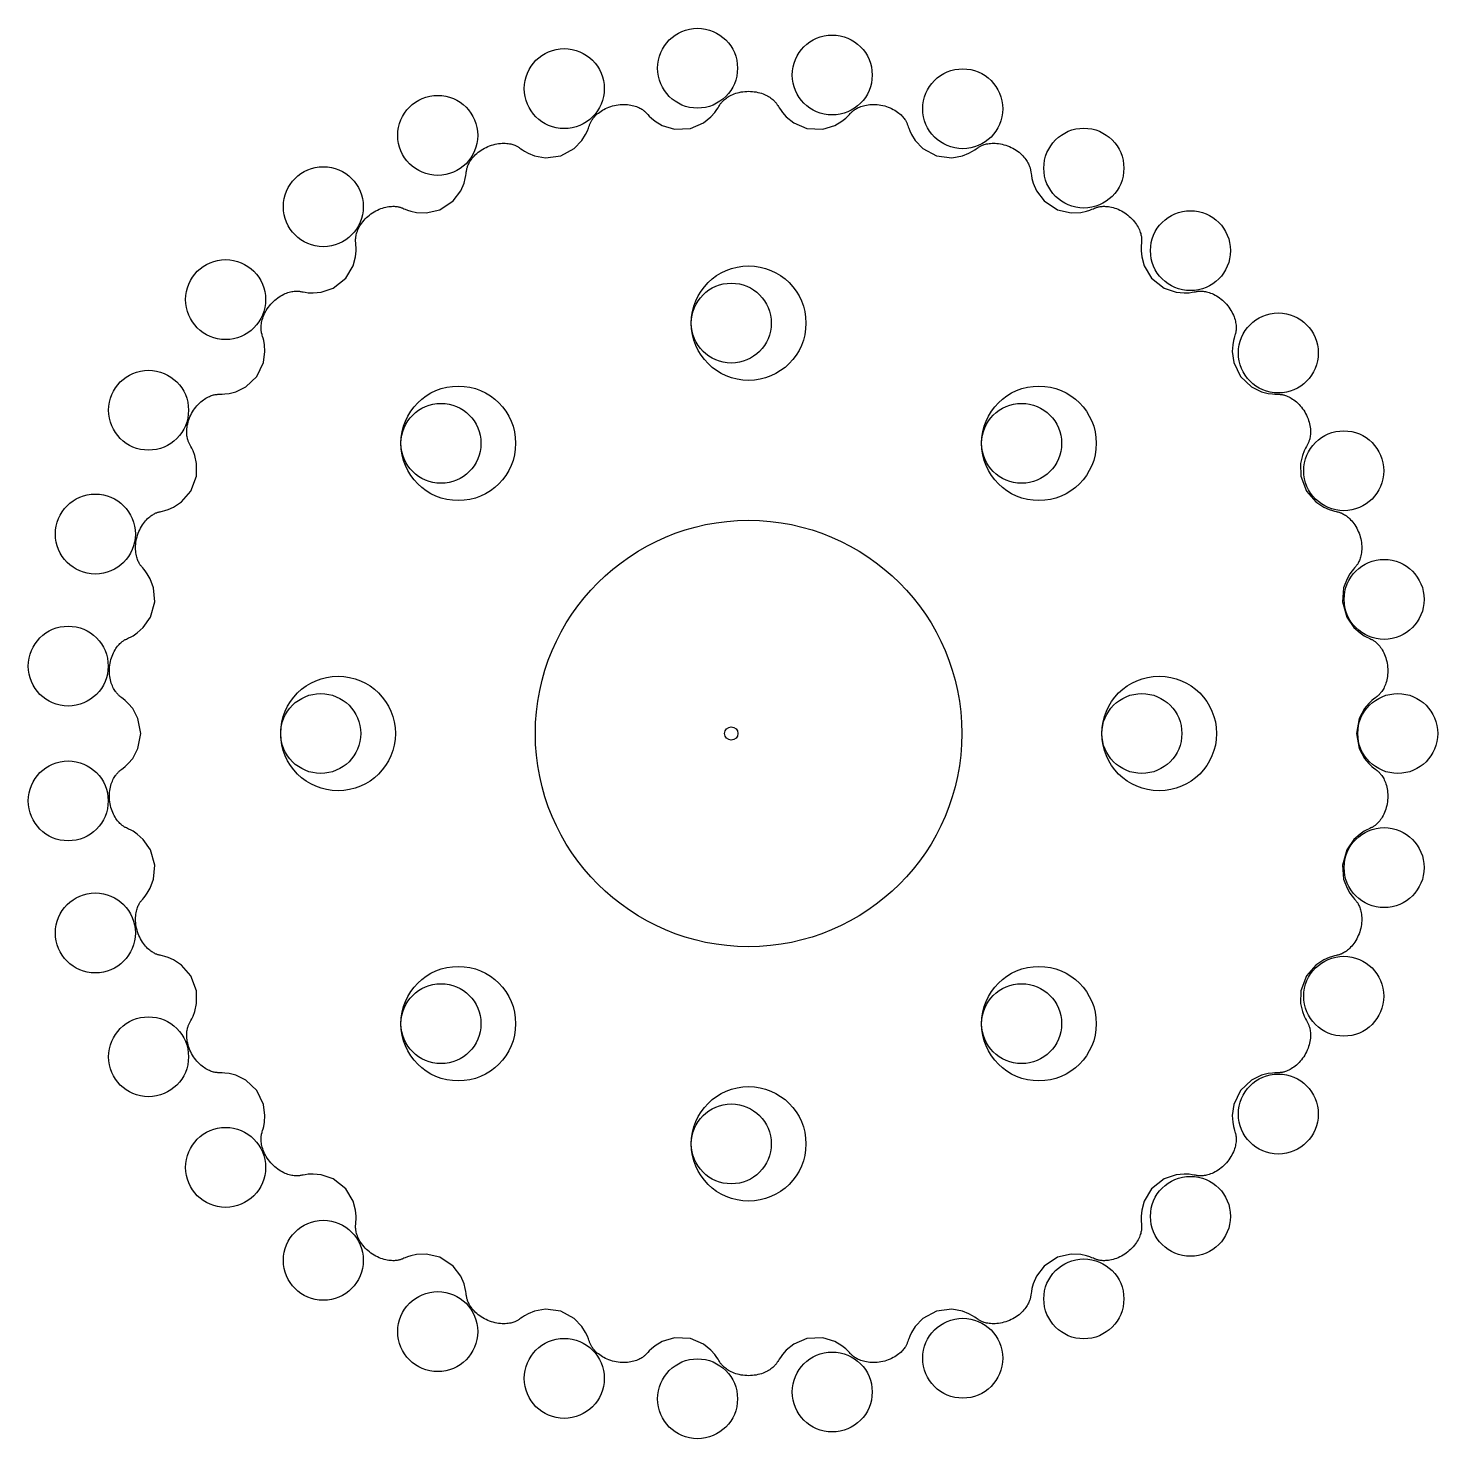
# Model space of a CAD drawing. Header units: metres. Extents: x -54 to 52, y -53 to 53.
import ezdxf

# ---------------------------------------------------------------- set-up
doc = ezdxf.new("R2010")
doc.units = ezdxf.units.M

msp = doc.modelspace()

# ---------------------------------------------------------------- linework, layer by layer
at = {"layer": 'BEARING'}
msp.add_circle((0, 0), 16, dxfattribs=at)
at = {"layer": 'DISC'}
msp.add_lwpolyline([(45.6, 0), (45.80838, -1.13263), (46.20258, -1.86657), (46.53481, -2.26248), (46.76357, -2.47758), (46.91491, -2.60296), (47.01659, -2.68232), (47.08792, -2.73708), (47.14131, -2.77856), (47.18464, -2.81329), (47.22291, -2.84538), (47.25929, -2.87757), (47.29575, -2.91187), (47.33342, -2.94974), (47.37289, -2.99232), (47.41433, -3.0405), (47.45764, -3.09494), (47.50249, -3.15615), (47.54843, -3.22447), (47.59487, -3.30012), (47.64117, -3.38319), (47.68666, -3.47362), (47.73062, -3.57129), (47.77236, -3.67593), (47.81119, -3.78719), (47.84645, -3.90463), (47.87754, -4.02772), (47.90389, -4.15588), (47.92503, -4.28844), (47.94053, -4.42467), (47.95004, -4.56382), (47.95333, -4.70509), (47.9502, -4.84764), (47.9406, -4.99065), (47.92452, -5.13326), (47.90208, -5.27463), (47.87346, -5.41395), (47.83895, -5.55041), (47.79892, -5.68325), (47.75379, -5.81177), (47.7041, -5.9353), (47.65041, -6.05326), (47.59336, -6.16512), (47.53364, -6.27043), (47.47196, -6.36886), (47.40905, -6.46012), (47.34566, -6.54405), (47.28253, -6.62059), (47.22036, -6.68977), (47.15982, -6.75173), (47.10148, -6.80672), (47.04582, -6.85512), (46.99317, -6.89738), (46.94366, -6.93412), (46.89718, -6.96605), (46.85321, -6.99406), (46.81079, -7.0192), (46.76821, -7.04277), (46.72277, -7.06645), (46.67019, -7.09253), (46.60379, -7.12443), (46.513, -7.16785), (46.38081, -7.23338), (46.17999, -7.34277), (45.86985, -7.54461), (45.41127, -7.94703), (44.86558, -8.72817), (44.54448, -9.88461), (44.63649, -10.94476), (44.89131, -11.61446), (45.11457, -11.99028), (45.27264, -12.20596), (45.37969, -12.33775), (45.4531, -12.42435), (45.50567, -12.486), (45.54589, -12.53407), (45.57922, -12.57538), (45.60914, -12.61431), (45.63778, -12.65384), (45.6664, -12.69605), (45.69561, -12.74247), (45.72564, -12.7942), (45.75637, -12.85205), (45.7875, -12.91658), (45.81857, -12.98815), (45.84902, -13.06696), (45.87823, -13.15303), (45.90555, -13.24628), (45.93031, -13.34649), (45.95187, -13.45333), (45.9696, -13.56637), (45.98291, -13.68511), (45.99129, -13.80894), (45.99425, -13.93721), (45.99141, -14.06921), (45.98246, -14.20416), (45.96715, -14.34127), (45.94536, -14.47971), (45.91701, -14.61864), (45.88216, -14.75722), (45.84092, -14.89462), (45.79352, -15.03001), (45.74027, -15.16261), (45.68153, -15.29167), (45.61779, -15.41648), (45.54958, -15.5364), (45.47751, -15.65084), (45.40222, -15.7593), (45.32442, -15.86133), (45.24486, -15.95659), (45.1643, -16.04483), (45.08351, -16.12586), (45.00327, -16.19962), (44.92434, -16.26614), (44.84743, -16.32552), (44.7732, -16.37798), (44.70224, -16.42384), (44.63504, -16.46348), (44.57192, -16.49739), (44.51306, -16.52613), (44.45836, -16.55033), (44.40744, -16.57071), (44.35948, -16.58805), (44.31307, -16.60319), (44.26599, -16.6171), (44.21474, -16.63092), (44.15395, -16.64617), (44.07518, -16.66516), (43.96489, -16.69206), (43.80082, -16.73577), (43.54616, -16.81733), (43.14464, -16.99016), (42.54485, -17.38217), (41.84727, -18.18577), (41.42731, -19.31009), (41.40963, -20.26279), (41.5441, -20.8579), (41.67636, -21.20349), (41.77454, -21.41003), (41.84296, -21.54074), (41.89089, -21.62924), (41.92586, -21.69408), (41.95307, -21.74608), (41.97592, -21.79194), (41.99651, -21.83604), (42.01605, -21.88131), (42.03516, -21.92981), (42.05399, -21.98297), (42.07245, -22.04179), (42.0902, -22.10693), (42.10679, -22.1788), (42.12166, -22.25758), (42.13423, -22.3433), (42.14386, -22.4358), (42.14994, -22.53483), (42.15189, -22.63999), (42.14914, -22.7508), (42.14119, -22.86668), (42.1276, -22.98699), (42.10801, -23.11102), (42.08211, -23.238), (42.0497, -23.36716), (42.01067, -23.49765), (41.96497, -23.62866), (41.91268, -23.75934), (41.85395, -23.88887), (41.78901, -24.01643), (41.71819, -24.14126), (41.6419, -24.2626), (41.56064, -24.37976), (41.47495, -24.49212), (41.38546, -24.5991), (41.29284, -24.70021), (41.19783, -24.79503), (41.10118, -24.88321), (41.00367, -24.96453), (40.90612, -25.03881), (40.80931, -25.106), (40.71404, -25.16612), (40.62106, -25.21929), (40.53111, -25.26572), (40.44482, -25.3057), (40.36278, -25.33961), (40.28546, -25.36789), (40.21319, -25.39104), (40.14616, -25.40963), (40.08432, -25.42425), (40.02736, -25.4355), (39.97462, -25.44399), (39.92497, -25.45031), (39.87661, -25.45497), (39.82679, -25.45843), (39.77132, -25.46107), (39.70375, -25.46324), (39.61385, -25.46561), (39.48494, -25.47005), (39.28881, -25.48254), (38.97731, -25.52209), (38.47582, -25.64711), (37.7255, -26.00918), (36.89117, -26.80301), (36.39402, -27.8418), (36.28154, -28.66728), (36.3176, -29.18287), (36.37624, -29.49134), (36.42498, -29.68173), (36.46059, -29.8057), (36.48611, -29.89193), (36.50493, -29.95687), (36.51956, -30.01044), (36.53167, -30.05889), (36.54218, -30.10632), (36.55151, -30.15549), (36.55973, -30.20828), (36.56663, -30.26593), (36.57184, -30.32926), (36.57488, -30.39876), (36.57519, -30.47464), (36.57219, -30.55691), (36.56529, -30.64542), (36.55393, -30.73983), (36.53757, -30.83974), (36.51573, -30.94459), (36.488, -31.05378), (36.45401, -31.16661), (36.41351, -31.28235), (36.36631, -31.40021), (36.3123, -31.51938), (36.25148, -31.63904), (36.18394, -31.75837), (36.10985, -31.87654), (36.02947, -31.99275), (35.94316, -32.10625), (35.85133, -32.2163), (35.7545, -32.32222), (35.65325, -32.4234), (35.54821, -32.51929), (35.44008, -32.6094), (35.32961, -32.69334), (35.21756, -32.77079), (35.10474, -32.84152), (34.99197, -32.9054), (34.88007, -32.96236), (34.76985, -33.01246), (34.6621, -33.05583), (34.55756, -33.09269), (34.45695, -33.12333), (34.36089, -33.14815), (34.26993, -33.16757), (34.18453, -33.18211), (34.105, -33.19231), (34.03153, -33.19874), (33.96409, -33.20199), (33.90245, -33.20261), (33.84607, -33.20112), (33.79404, -33.19794), (33.74494, -33.19335), (33.69664, -33.18739), (33.64596, -33.17983), (33.5881, -33.17002), (33.51563, -33.1568), (33.41665, -33.13857), (33.27119, -33.11388), (33.04442, -33.08434), (32.67488, -33.06534), (32.06734, -33.12136), (31.16673, -33.43256), (30.22721, -34.1794), (29.67851, -35.09117), (29.49103, -35.78275), (29.45074, -36.21802), (29.45186, -36.48542), (29.46099, -36.65496), (29.46949, -36.76817), (29.47577, -36.84895), (29.48005, -36.91148), (29.48274, -36.96449), (29.48406, -37.01357), (29.484, -37.06238), (29.48234, -37.11335), (29.47869, -37.16808), (29.47257, -37.22758), (29.46343, -37.29245), (29.45069, -37.36295), (29.43375, -37.43912), (29.41207, -37.52077), (29.38511, -37.60757), (29.3524, -37.69907), (29.31354, -37.7947), (29.26818, -37.8938), (29.21607, -37.99568), (29.15705, -38.09956), (29.09104, -38.20467), (29.01804, -38.31019), (28.93816, -38.4153), (28.85159, -38.51922), (28.75862, -38.62114), (28.65961, -38.72033), (28.55502, -38.81607), (28.44537, -38.9077), (28.33125, -38.99462), (28.21332, -39.07629), (28.09229, -39.15227), (27.96892, -39.22215), (27.84399, -39.28566), (27.71832, -39.34259), (27.59274, -39.39281), (27.46808, -39.43629), (27.34517, -39.47311), (27.22481, -39.50342), (27.10777, -39.52745), (26.99478, -39.54552), (26.88651, -39.55803), (26.78356, -39.56545), (26.68643, -39.56828), (26.59554, -39.56709), (26.51118, -39.56249), (26.43351, -39.55505), (26.36252, -39.54539), (26.29801, -39.53404), (26.23953, -39.52147), (26.18635, -39.50803), (26.13736, -39.49386), (26.09092, -39.47883), (26.04465, -39.46241), (25.99506, -39.44347), (25.93692, -39.42008), (25.86204, -39.38914), (25.75699, -39.34608), (25.59857, -39.28499), (25.34461, -39.2013), (24.91819, -39.10511), (24.20252, -39.06971), (23.16582, -39.3098), (22.16521, -39.97255), (21.59093, -40.73291), (21.34992, -41.29341), (21.25379, -41.65074), (21.21181, -41.87554), (21.19034, -42.0215), (21.1771, -42.12127), (21.16727, -42.19428), (21.15872, -42.25234), (21.15025, -42.30288), (21.14099, -42.35065), (21.13019, -42.39877), (21.11714, -42.44923), (21.10113, -42.50332), (21.08149, -42.56175), (21.05756, -42.62488), (21.02874, -42.69277), (20.99446, -42.76525), (20.95424, -42.84198), (20.90766, -42.92248), (20.85438, -43.00618), (20.79414, -43.0924), (20.72678, -43.18043), (20.65224, -43.26951), (20.57053, -43.35885), (20.48178, -43.44767), (20.38618, -43.53518), (20.28405, -43.62062), (20.17577, -43.70325), (20.0618, -43.78238), (19.94268, -43.85737), (19.81903, -43.92763), (19.69151, -43.99267), (19.56085, -44.05202), (19.42781, -44.10535), (19.2932, -44.15237), (19.15783, -44.1929), (19.02255, -44.22685), (18.88819, -44.25421), (18.75559, -44.27507), (18.62556, -44.28961), (18.49889, -44.29808), (18.3763, -44.30084), (18.25849, -44.29829), (18.14607, -44.29093), (18.0396, -44.2793), (17.93953, -44.26399), (17.84623, -44.24561), (17.75993, -44.22482), (17.68075, -44.20225), (17.60868, -44.17851), (17.54352, -44.15414), (17.4849, -44.12962), (17.4322, -44.10524), (17.38454, -44.08111), (17.34066, -44.05704), (17.2988, -44.03239), (17.25646, -44.00591), (17.21004, -43.97543), (17.15409, -43.93747), (17.07997, -43.88655), (16.97307, -43.81437), (16.80705, -43.70919), (16.5318, -43.55809), (16.05259, -43.36447), (15.23276, -43.21636), (14.09117, -43.36818), (13.07838, -43.91636), (12.50217, -44.51807), (12.2283, -44.95638), (12.09442, -45.24041), (12.02194, -45.42309), (11.97788, -45.54432), (11.94785, -45.62908), (11.9249, -45.69268), (11.90526, -45.74462), (11.88657, -45.79093), (11.86719, -45.83548), (11.84584, -45.88075), (11.82146, -45.92828), (11.79316, -45.97897), (11.76015, -46.03327), (11.72176, -46.09128), (11.6774, -46.15286), (11.62662, -46.21766), (11.56902, -46.2852), (11.50433, -46.35491), (11.43237, -46.42612), (11.35308, -46.49811), (11.26646, -46.57014), (11.17264, -46.64145), (11.07185, -46.71128), (10.96438, -46.77888), (10.85064, -46.84355), (10.7311, -46.90461), (10.60633, -46.96145), (10.47693, -47.0135), (10.34359, -47.06027), (10.20704, -47.10136), (10.06807, -47.13641), (9.92747, -47.16519), (9.78608, -47.18754), (9.64475, -47.20337), (9.5043, -47.21272), (9.36559, -47.21569), (9.22941, -47.21249), (9.09657, -47.2034), (8.9678, -47.18879), (8.84378, -47.1691), (8.72516, -47.14485), (8.6125, -47.1166), (8.50626, -47.08497), (8.40685, -47.05062), (8.31455, -47.01424), (8.22955, -46.97649), (8.15191, -46.93805), (8.08158, -46.89956), (8.01835, -46.86158), (7.96189, -46.82457), (7.91165, -46.78884), (7.86691, -46.75449), (7.82669, -46.72134), (7.78967, -46.68876), (7.7541, -46.65555), (7.71754, -46.61965), (7.67649, -46.5777), (7.62563, -46.52441), (7.55627, -46.45148), (7.45311, -46.34601), (7.28701, -46.18882), (6.99921, -45.95624), (6.47478, -45.64445), (5.56324, -45.36686), (4.36418, -45.41883), (3.38435, -45.83394), (2.82617, -46.28324), (2.53773, -46.61171), (2.38146, -46.82869), (2.2892, -46.97122), (2.22953, -47.0678), (2.18713, -47.13685), (2.15384, -47.18995), (2.12486, -47.23442), (2.09708, -47.2749), (2.06834, -47.31436), (2.03703, -47.35462), (2.00191, -47.39675), (1.96199, -47.44129), (1.91647, -47.48839), (1.86471, -47.53794), (1.80625, -47.58961), (1.74071, -47.64292), (1.66788, -47.6973), (1.58763, -47.7521), (1.49998, -47.80662), (1.40503, -47.86014), (1.303, -47.91193), (1.19419, -47.96128), (1.07901, -48.00751), (0.95793, -48.04997), (0.83151, -48.08806), (0.7004, -48.12124), (0.56527, -48.14906), (0.42687, -48.17111), (0.28598, -48.18708), (0.14341, -48.19676), (0, -48.2), (-0.14341, -48.19676), (-0.28598, -48.18708), (-0.42687, -48.17111), (-0.56527, -48.14906), (-0.7004, -48.12124), (-0.83151, -48.08806), (-0.95793, -48.04997), (-1.07901, -48.00751), (-1.19419, -47.96128), (-1.303, -47.91193), (-1.40503, -47.86014), (-1.49998, -47.80662), (-1.58763, -47.7521), (-1.66788, -47.6973), (-1.74071, -47.64292), (-1.80625, -47.58961), (-1.86471, -47.53794), (-1.91647, -47.48839), (-1.96199, -47.44129), (-2.00191, -47.39675), (-2.03703, -47.35462), (-2.06834, -47.31436), (-2.09708, -47.2749), (-2.12486, -47.23442), (-2.15384, -47.18995), (-2.18713, -47.13685), (-2.22953, -47.0678), (-2.2892, -46.97122), (-2.38146, -46.82869), (-2.53773, -46.61171), (-2.82617, -46.28324), (-3.38435, -45.83394), (-4.36418, -45.41883), (-5.56324, -45.36686), (-6.47478, -45.64445), (-6.99921, -45.95624), (-7.28701, -46.18882), (-7.45311, -46.34601), (-7.55627, -46.45148), (-7.62563, -46.52441), (-7.67649, -46.5777), (-7.71754, -46.61965), (-7.7541, -46.65555), (-7.78967, -46.68876), (-7.82669, -46.72134), (-7.86691, -46.75449), (-7.91165, -46.78884), (-7.96189, -46.82457), (-8.01835, -46.86158), (-8.08158, -46.89956), (-8.15191, -46.93805), (-8.22955, -46.97649), (-8.31455, -47.01424), (-8.40685, -47.05062), (-8.50626, -47.08497), (-8.6125, -47.1166), (-8.72516, -47.14485), (-8.84378, -47.1691), (-8.9678, -47.18879), (-9.09657, -47.2034), (-9.22941, -47.21249), (-9.36559, -47.21569), (-9.5043, -47.21272), (-9.64475, -47.20337), (-9.78608, -47.18754), (-9.92747, -47.16519), (-10.06807, -47.13641), (-10.20704, -47.10136), (-10.34359, -47.06027), (-10.47693, -47.0135), (-10.60633, -46.96145), (-10.7311, -46.90461), (-10.85064, -46.84355), (-10.96438, -46.77888), (-11.07185, -46.71128), (-11.17264, -46.64145), (-11.26646, -46.57014), (-11.35308, -46.49811), (-11.43237, -46.42612), (-11.50433, -46.35491), (-11.56902, -46.2852), (-11.62662, -46.21766), (-11.6774, -46.15286), (-11.72176, -46.09128), (-11.76015, -46.03327), (-11.79316, -45.97897), (-11.82146, -45.92828), (-11.84584, -45.88075), (-11.86719, -45.83548), (-11.88657, -45.79093), (-11.90526, -45.74462), (-11.9249, -45.69268), (-11.94785, -45.62908), (-11.97788, -45.54432), (-12.02194, -45.42309), (-12.09442, -45.24041), (-12.2283, -44.95638), (-12.50217, -44.51807), (-13.07838, -43.91636), (-14.09117, -43.36818), (-15.23276, -43.21636), (-16.05259, -43.36447), (-16.5318, -43.55809), (-16.80705, -43.70919), (-16.97307, -43.81437), (-17.07997, -43.88655), (-17.15409, -43.93747), (-17.21004, -43.97543), (-17.25646, -44.00591), (-17.2988, -44.03239), (-17.34066, -44.05704), (-17.38454, -44.08111), (-17.4322, -44.10524), (-17.4849, -44.12962), (-17.54352, -44.15414), (-17.60868, -44.17851), (-17.68075, -44.20225), (-17.75993, -44.22482), (-17.84623, -44.24561), (-17.93953, -44.26399), (-18.0396, -44.2793), (-18.14607, -44.29093), (-18.25849, -44.29829), (-18.3763, -44.30084), (-18.49889, -44.29808), (-18.62556, -44.28961), (-18.75559, -44.27507), (-18.88819, -44.25421), (-19.02255, -44.22685), (-19.15783, -44.1929), (-19.2932, -44.15237), (-19.42781, -44.10535), (-19.56085, -44.05202), (-19.69151, -43.99267), (-19.81903, -43.92763), (-19.94268, -43.85737), (-20.0618, -43.78238), (-20.17577, -43.70325), (-20.28405, -43.62062), (-20.38618, -43.53518), (-20.48178, -43.44767), (-20.57053, -43.35885), (-20.65224, -43.26951), (-20.72678, -43.18043), (-20.79414, -43.0924), (-20.85438, -43.00618), (-20.90766, -42.92248), (-20.95424, -42.84198), (-20.99446, -42.76525), (-21.02874, -42.69277), (-21.05756, -42.62488), (-21.08149, -42.56175), (-21.10113, -42.50332), (-21.11714, -42.44923), (-21.13019, -42.39877), (-21.14099, -42.35065), (-21.15025, -42.30288), (-21.15872, -42.25234), (-21.16727, -42.19428), (-21.1771, -42.12127), (-21.19034, -42.0215), (-21.21181, -41.87554), (-21.25379, -41.65074), (-21.34992, -41.29341), (-21.59093, -40.73291), (-22.16521, -39.97255), (-23.16582, -39.3098), (-24.20252, -39.06971), (-24.91819, -39.10511), (-25.34461, -39.2013), (-25.59857, -39.28499), (-25.75699, -39.34608), (-25.86204, -39.38914), (-25.93692, -39.42008), (-25.99506, -39.44347), (-26.04465, -39.46241), (-26.09092, -39.47883), (-26.13736, -39.49386), (-26.18635, -39.50803), (-26.23953, -39.52147), (-26.29801, -39.53404), (-26.36252, -39.54539), (-26.43351, -39.55505), (-26.51118, -39.56249), (-26.59554, -39.56709), (-26.68643, -39.56828), (-26.78356, -39.56545), (-26.88651, -39.55803), (-26.99478, -39.54552), (-27.10777, -39.52745), (-27.22481, -39.50342), (-27.34517, -39.47311), (-27.46808, -39.43629), (-27.59274, -39.39281), (-27.71832, -39.34259), (-27.84399, -39.28566), (-27.96892, -39.22215), (-28.09229, -39.15227), (-28.21332, -39.07629), (-28.33125, -38.99462), (-28.44537, -38.9077), (-28.55502, -38.81607), (-28.65961, -38.72033), (-28.75862, -38.62114), (-28.85159, -38.51922), (-28.93816, -38.4153), (-29.01804, -38.31019), (-29.09104, -38.20467), (-29.15705, -38.09956), (-29.21607, -37.99568), (-29.26818, -37.8938), (-29.31354, -37.7947), (-29.3524, -37.69907), (-29.38511, -37.60757), (-29.41207, -37.52077), (-29.43375, -37.43912), (-29.45069, -37.36295), (-29.46343, -37.29245), (-29.47257, -37.22758), (-29.47869, -37.16808), (-29.48234, -37.11335), (-29.484, -37.06238), (-29.48406, -37.01357), (-29.48274, -36.96449), (-29.48005, -36.91148), (-29.47577, -36.84895), (-29.46949, -36.76817), (-29.46099, -36.65496), (-29.45186, -36.48542), (-29.45074, -36.21802), (-29.49103, -35.78275), (-29.67851, -35.09117), (-30.22721, -34.1794), (-31.16673, -33.43256), (-32.06734, -33.12136), (-32.67488, -33.06534), (-33.04442, -33.08434), (-33.27119, -33.11388), (-33.41665, -33.13857), (-33.51563, -33.1568), (-33.5881, -33.17002), (-33.64596, -33.17983), (-33.69664, -33.18739), (-33.74494, -33.19335), (-33.79404, -33.19794), (-33.84607, -33.20112), (-33.90245, -33.20261), (-33.96409, -33.20199), (-34.03153, -33.19874), (-34.105, -33.19231), (-34.18453, -33.18211), (-34.26993, -33.16757), (-34.36089, -33.14815), (-34.45695, -33.12333), (-34.55756, -33.09269), (-34.6621, -33.05583), (-34.76985, -33.01246), (-34.88007, -32.96236), (-34.99197, -32.9054), (-35.10474, -32.84152), (-35.21756, -32.77079), (-35.32961, -32.69334), (-35.44008, -32.6094), (-35.54821, -32.51929), (-35.65325, -32.4234), (-35.7545, -32.32222), (-35.85133, -32.2163), (-35.94316, -32.10625), (-36.02947, -31.99275), (-36.10985, -31.87654), (-36.18394, -31.75837), (-36.25148, -31.63904), (-36.3123, -31.51938), (-36.36631, -31.40021), (-36.41351, -31.28235), (-36.45401, -31.16661), (-36.488, -31.05378), (-36.51573, -30.94459), (-36.53757, -30.83974), (-36.55393, -30.73983), (-36.56529, -30.64542), (-36.57219, -30.55691), (-36.57519, -30.47464), (-36.57488, -30.39876), (-36.57184, -30.32926), (-36.56663, -30.26593), (-36.55973, -30.20828), (-36.55151, -30.15549), (-36.54218, -30.10632), (-36.53167, -30.05889), (-36.51956, -30.01044), (-36.50493, -29.95687), (-36.48611, -29.89193), (-36.46059, -29.8057), (-36.42498, -29.68173), (-36.37624, -29.49134), (-36.3176, -29.18287), (-36.28154, -28.66728), (-36.39402, -27.8418), (-36.89117, -26.80301), (-37.7255, -26.00918), (-38.47582, -25.64711), (-38.97731, -25.52209), (-39.28881, -25.48254), (-39.48494, -25.47005), (-39.61385, -25.46561), (-39.70375, -25.46324), (-39.77132, -25.46107), (-39.82679, -25.45843), (-39.87661, -25.45497), (-39.92497, -25.45031), (-39.97462, -25.44399), (-40.02736, -25.4355), (-40.08432, -25.42425), (-40.14616, -25.40963), (-40.21319, -25.39104), (-40.28546, -25.36789), (-40.36278, -25.33961), (-40.44482, -25.3057), (-40.53111, -25.26572), (-40.62106, -25.21929), (-40.71404, -25.16612), (-40.80931, -25.106), (-40.90612, -25.03881), (-41.00367, -24.96453), (-41.10118, -24.88321), (-41.19783, -24.79503), (-41.29284, -24.70021), (-41.38546, -24.5991), (-41.47495, -24.49212), (-41.56064, -24.37976), (-41.6419, -24.2626), (-41.71819, -24.14126), (-41.78901, -24.01643), (-41.85395, -23.88887), (-41.91268, -23.75934), (-41.96497, -23.62866), (-42.01067, -23.49765), (-42.0497, -23.36716), (-42.08211, -23.238), (-42.10801, -23.11102), (-42.1276, -22.98699), (-42.14119, -22.86668), (-42.14914, -22.7508), (-42.15189, -22.63999), (-42.14994, -22.53483), (-42.14386, -22.4358), (-42.13423, -22.3433), (-42.12166, -22.25758), (-42.10679, -22.1788), (-42.0902, -22.10693), (-42.07245, -22.04179), (-42.05399, -21.98297), (-42.03516, -21.92981), (-42.01605, -21.88131), (-41.99651, -21.83604), (-41.97592, -21.79194), (-41.95307, -21.74608), (-41.92586, -21.69408), (-41.89089, -21.62924), (-41.84296, -21.54074), (-41.77454, -21.41003), (-41.67636, -21.20349), (-41.5441, -20.8579), (-41.40963, -20.26279), (-41.42731, -19.31009), (-41.84727, -18.18577), (-42.54485, -17.38217), (-43.14464, -16.99016), (-43.54616, -16.81733), (-43.80082, -16.73577), (-43.96489, -16.69206), (-44.07518, -16.66516), (-44.15395, -16.64617), (-44.21474, -16.63092), (-44.26599, -16.6171), (-44.31307, -16.60319), (-44.35948, -16.58805), (-44.40744, -16.57071), (-44.45836, -16.55033), (-44.51306, -16.52613), (-44.57192, -16.49739), (-44.63504, -16.46348), (-44.70224, -16.42384), (-44.7732, -16.37798), (-44.84743, -16.32552), (-44.92434, -16.26614), (-45.00327, -16.19962), (-45.08351, -16.12586), (-45.1643, -16.04483), (-45.24486, -15.95659), (-45.32442, -15.86133), (-45.40222, -15.7593), (-45.47751, -15.65084), (-45.54958, -15.5364), (-45.61779, -15.41648), (-45.68153, -15.29167), (-45.74027, -15.16261), (-45.79352, -15.03001), (-45.84092, -14.89462), (-45.88216, -14.75722), (-45.91701, -14.61864), (-45.94536, -14.47971), (-45.96715, -14.34127), (-45.98246, -14.20416), (-45.99141, -14.06921), (-45.99425, -13.93721), (-45.99129, -13.80894), (-45.98291, -13.68511), (-45.9696, -13.56637), (-45.95187, -13.45333), (-45.93031, -13.34649), (-45.90555, -13.24628), (-45.87823, -13.15303), (-45.84902, -13.06696), (-45.81857, -12.98815), (-45.7875, -12.91658), (-45.75637, -12.85205), (-45.72564, -12.7942), (-45.69561, -12.74247), (-45.6664, -12.69605), (-45.63778, -12.65384), (-45.60914, -12.61431), (-45.57922, -12.57538), (-45.54589, -12.53407), (-45.50567, -12.486), (-45.4531, -12.42435), (-45.37969, -12.33775), (-45.27264, -12.20596), (-45.11457, -11.99028), (-44.89131, -11.61446), (-44.63649, -10.94476), (-44.54448, -9.88461), (-44.86558, -8.72817), (-45.41127, -7.94703), (-45.86985, -7.54461), (-46.17999, -7.34277), (-46.38081, -7.23338), (-46.513, -7.16785), (-46.60379, -7.12443), (-46.67019, -7.09253), (-46.72277, -7.06645), (-46.76821, -7.04277), (-46.81079, -7.0192), (-46.85321, -6.99406), (-46.89718, -6.96605), (-46.94366, -6.93412), (-46.99317, -6.89738), (-47.04582, -6.85512), (-47.10148, -6.80672), (-47.15982, -6.75173), (-47.22036, -6.68977), (-47.28253, -6.62059), (-47.34566, -6.54405), (-47.40905, -6.46012), (-47.47196, -6.36886), (-47.53364, -6.27043), (-47.59336, -6.16512), (-47.65041, -6.05326), (-47.7041, -5.9353), (-47.75379, -5.81177), (-47.79892, -5.68325), (-47.83895, -5.55041), (-47.87346, -5.41395), (-47.90208, -5.27463), (-47.92452, -5.13326), (-47.9406, -4.99065), (-47.9502, -4.84764), (-47.95333, -4.70509), (-47.95004, -4.56382), (-47.94053, -4.42467), (-47.92503, -4.28844), (-47.90389, -4.15588), (-47.87754, -4.02772), (-47.84645, -3.90463), (-47.81119, -3.78719), (-47.77236, -3.67593), (-47.73062, -3.57129), (-47.68666, -3.47362), (-47.64117, -3.38319), (-47.59487, -3.30012), (-47.54843, -3.22447), (-47.50249, -3.15615), (-47.45764, -3.09494), (-47.41433, -3.0405), (-47.37289, -2.99232), (-47.33342, -2.94974), (-47.29575, -2.91187), (-47.25929, -2.87757), (-47.22291, -2.84538), (-47.18464, -2.81329), (-47.14131, -2.77856), (-47.08792, -2.73708), (-47.01659, -2.68232), (-46.91491, -2.60296), (-46.76357, -2.47758), (-46.53481, -2.26248), (-46.20258, -1.86657), (-45.80838, -1.13263), (-45.6, 0), (-45.80838, 1.13263), (-46.20258, 1.86657), (-46.53481, 2.26248), (-46.76357, 2.47758), (-46.91491, 2.60296), (-47.01659, 2.68232), (-47.08792, 2.73708), (-47.14131, 2.77856), (-47.18464, 2.81329), (-47.22291, 2.84538), (-47.25929, 2.87757), (-47.29575, 2.91187), (-47.33342, 2.94974), (-47.37289, 2.99232), (-47.41433, 3.0405), (-47.45764, 3.09494), (-47.50249, 3.15615), (-47.54843, 3.22447), (-47.59487, 3.30012), (-47.64117, 3.38319), (-47.68666, 3.47362), (-47.73062, 3.57129), (-47.77236, 3.67593), (-47.81119, 3.78719), (-47.84645, 3.90463), (-47.87754, 4.02772), (-47.90389, 4.15588), (-47.92503, 4.28844), (-47.94053, 4.42467), (-47.95004, 4.56382), (-47.95333, 4.70509), (-47.9502, 4.84764), (-47.9406, 4.99065), (-47.92452, 5.13326), (-47.90208, 5.27463), (-47.87346, 5.41395), (-47.83895, 5.55041), (-47.79892, 5.68325), (-47.75379, 5.81177), (-47.7041, 5.9353), (-47.65041, 6.05326), (-47.59336, 6.16512), (-47.53364, 6.27043), (-47.47196, 6.36886), (-47.40905, 6.46012), (-47.34566, 6.54405), (-47.28253, 6.62059), (-47.22036, 6.68977), (-47.15982, 6.75173), (-47.10148, 6.80672), (-47.04582, 6.85512), (-46.99317, 6.89738), (-46.94366, 6.93412), (-46.89718, 6.96605), (-46.85321, 6.99406), (-46.81079, 7.0192), (-46.76821, 7.04277), (-46.72277, 7.06645), (-46.67019, 7.09253), (-46.60379, 7.12443), (-46.513, 7.16785), (-46.38081, 7.23338), (-46.17999, 7.34277), (-45.86985, 7.54461), (-45.41127, 7.94703), (-44.86558, 8.72817), (-44.54448, 9.88461), (-44.63649, 10.94476), (-44.89131, 11.61446), (-45.11457, 11.99028), (-45.27264, 12.20596), (-45.37969, 12.33775), (-45.4531, 12.42435), (-45.50567, 12.486), (-45.54589, 12.53407), (-45.57922, 12.57538), (-45.60914, 12.61431), (-45.63778, 12.65384), (-45.6664, 12.69605), (-45.69561, 12.74247), (-45.72564, 12.7942), (-45.75637, 12.85205), (-45.7875, 12.91658), (-45.81857, 12.98815), (-45.84902, 13.06696), (-45.87823, 13.15303), (-45.90555, 13.24628), (-45.93031, 13.34649), (-45.95187, 13.45333), (-45.9696, 13.56637), (-45.98291, 13.68511), (-45.99129, 13.80894), (-45.99425, 13.93721), (-45.99141, 14.06921), (-45.98246, 14.20416), (-45.96715, 14.34127), (-45.94536, 14.47971), (-45.91701, 14.61864), (-45.88216, 14.75722), (-45.84092, 14.89462), (-45.79352, 15.03001), (-45.74027, 15.16261), (-45.68153, 15.29167), (-45.61779, 15.41648), (-45.54958, 15.5364), (-45.47751, 15.65084), (-45.40222, 15.7593), (-45.32442, 15.86133), (-45.24486, 15.95659), (-45.1643, 16.04483), (-45.08351, 16.12586), (-45.00327, 16.19962), (-44.92434, 16.26614), (-44.84743, 16.32552), (-44.7732, 16.37798), (-44.70224, 16.42384), (-44.63504, 16.46348), (-44.57192, 16.49739), (-44.51306, 16.52613), (-44.45836, 16.55033), (-44.40744, 16.57071), (-44.35948, 16.58805), (-44.31307, 16.60319), (-44.26599, 16.6171), (-44.21474, 16.63092), (-44.15395, 16.64617), (-44.07518, 16.66516), (-43.96489, 16.69206), (-43.80082, 16.73577), (-43.54616, 16.81733), (-43.14464, 16.99016), (-42.54485, 17.38217), (-41.84727, 18.18577), (-41.42731, 19.31009), (-41.40963, 20.26279), (-41.5441, 20.8579), (-41.67636, 21.20349), (-41.77454, 21.41003), (-41.84296, 21.54074), (-41.89089, 21.62924), (-41.92586, 21.69408), (-41.95307, 21.74608), (-41.97592, 21.79194), (-41.99651, 21.83604), (-42.01605, 21.88131), (-42.03516, 21.92981), (-42.05399, 21.98297), (-42.07245, 22.04179), (-42.0902, 22.10693), (-42.10679, 22.1788), (-42.12166, 22.25758), (-42.13423, 22.3433), (-42.14386, 22.4358), (-42.14994, 22.53483), (-42.15189, 22.63999), (-42.14914, 22.7508), (-42.14119, 22.86668), (-42.1276, 22.98699), (-42.10801, 23.11102), (-42.08211, 23.238), (-42.0497, 23.36716), (-42.01067, 23.49765), (-41.96497, 23.62866), (-41.91268, 23.75934), (-41.85395, 23.88887), (-41.78901, 24.01643), (-41.71819, 24.14126), (-41.6419, 24.2626), (-41.56064, 24.37976), (-41.47495, 24.49212), (-41.38546, 24.5991), (-41.29284, 24.70021), (-41.19783, 24.79503), (-41.10118, 24.88321), (-41.00367, 24.96453), (-40.90612, 25.03881), (-40.80931, 25.106), (-40.71404, 25.16612), (-40.62106, 25.21929), (-40.53111, 25.26572), (-40.44482, 25.3057), (-40.36278, 25.33961), (-40.28546, 25.36789), (-40.21319, 25.39104), (-40.14616, 25.40963), (-40.08432, 25.42425), (-40.02736, 25.4355), (-39.97462, 25.44399), (-39.92497, 25.45031), (-39.87661, 25.45497), (-39.82679, 25.45843), (-39.77132, 25.46107), (-39.70375, 25.46324), (-39.61385, 25.46561), (-39.48494, 25.47005), (-39.28881, 25.48254), (-38.97731, 25.52209), (-38.47582, 25.64711), (-37.7255, 26.00918), (-36.89117, 26.80301), (-36.39402, 27.8418), (-36.28154, 28.66728), (-36.3176, 29.18287), (-36.37624, 29.49134), (-36.42498, 29.68173), (-36.46059, 29.8057), (-36.48611, 29.89193), (-36.50493, 29.95687), (-36.51956, 30.01044), (-36.53167, 30.05889), (-36.54218, 30.10632), (-36.55151, 30.15549), (-36.55973, 30.20828), (-36.56663, 30.26593), (-36.57184, 30.32926), (-36.57488, 30.39876), (-36.57519, 30.47464), (-36.57219, 30.55691), (-36.56529, 30.64542), (-36.55393, 30.73983), (-36.53757, 30.83974), (-36.51573, 30.94459), (-36.488, 31.05378), (-36.45401, 31.16661), (-36.41351, 31.28235), (-36.36631, 31.40021), (-36.3123, 31.51938), (-36.25148, 31.63904), (-36.18394, 31.75837), (-36.10985, 31.87654), (-36.02947, 31.99275), (-35.94316, 32.10625), (-35.85133, 32.2163), (-35.7545, 32.32222), (-35.65325, 32.4234), (-35.54821, 32.51929), (-35.44008, 32.6094), (-35.32961, 32.69334), (-35.21756, 32.77079), (-35.10474, 32.84152), (-34.99197, 32.9054), (-34.88007, 32.96236), (-34.76985, 33.01246), (-34.6621, 33.05583), (-34.55756, 33.09269), (-34.45695, 33.12333), (-34.36089, 33.14815), (-34.26993, 33.16757), (-34.18453, 33.18211), (-34.105, 33.19231), (-34.03153, 33.19874), (-33.96409, 33.20199), (-33.90245, 33.20261), (-33.84607, 33.20112), (-33.79404, 33.19794), (-33.74494, 33.19335), (-33.69664, 33.18739), (-33.64596, 33.17983), (-33.5881, 33.17002), (-33.51563, 33.1568), (-33.41665, 33.13857), (-33.27119, 33.11388), (-33.04442, 33.08434), (-32.67488, 33.06534), (-32.06734, 33.12136), (-31.16673, 33.43256), (-30.22721, 34.1794), (-29.67851, 35.09117), (-29.49103, 35.78275), (-29.45074, 36.21802), (-29.45186, 36.48542), (-29.46099, 36.65496), (-29.46949, 36.76817), (-29.47577, 36.84895), (-29.48005, 36.91148), (-29.48274, 36.96449), (-29.48406, 37.01357), (-29.484, 37.06238), (-29.48234, 37.11335), (-29.47869, 37.16808), (-29.47257, 37.22758), (-29.46343, 37.29245), (-29.45069, 37.36295), (-29.43375, 37.43912), (-29.41207, 37.52077), (-29.38511, 37.60757), (-29.3524, 37.69907), (-29.31354, 37.7947), (-29.26818, 37.8938), (-29.21607, 37.99568), (-29.15705, 38.09956), (-29.09104, 38.20467), (-29.01804, 38.31019), (-28.93816, 38.4153), (-28.85159, 38.51922), (-28.75862, 38.62114), (-28.65961, 38.72033), (-28.55502, 38.81607), (-28.44537, 38.9077), (-28.33125, 38.99462), (-28.21332, 39.07629), (-28.09229, 39.15227), (-27.96892, 39.22215), (-27.84399, 39.28566), (-27.71832, 39.34259), (-27.59274, 39.39281), (-27.46808, 39.43629), (-27.34517, 39.47311), (-27.22481, 39.50342), (-27.10777, 39.52745), (-26.99478, 39.54552), (-26.88651, 39.55803), (-26.78356, 39.56545), (-26.68643, 39.56828), (-26.59554, 39.56709), (-26.51118, 39.56249), (-26.43351, 39.55505), (-26.36252, 39.54539), (-26.29801, 39.53404), (-26.23953, 39.52147), (-26.18635, 39.50803), (-26.13736, 39.49386), (-26.09092, 39.47883), (-26.04465, 39.46241), (-25.99506, 39.44347), (-25.93692, 39.42008), (-25.86204, 39.38914), (-25.75699, 39.34608), (-25.59857, 39.28499), (-25.34461, 39.2013), (-24.91819, 39.10511), (-24.20252, 39.06971), (-23.16582, 39.3098), (-22.16521, 39.97255), (-21.59093, 40.73291), (-21.34992, 41.29341), (-21.25379, 41.65074), (-21.21181, 41.87554), (-21.19034, 42.0215), (-21.1771, 42.12127), (-21.16727, 42.19428), (-21.15872, 42.25234), (-21.15025, 42.30288), (-21.14099, 42.35065), (-21.13019, 42.39877), (-21.11714, 42.44923), (-21.10113, 42.50332), (-21.08149, 42.56175), (-21.05756, 42.62488), (-21.02874, 42.69277), (-20.99446, 42.76525), (-20.95424, 42.84198), (-20.90766, 42.92248), (-20.85438, 43.00618), (-20.79414, 43.0924), (-20.72678, 43.18043), (-20.65224, 43.26951), (-20.57053, 43.35885), (-20.48178, 43.44767), (-20.38618, 43.53518), (-20.28405, 43.62062), (-20.17577, 43.70325), (-20.0618, 43.78238), (-19.94268, 43.85737), (-19.81903, 43.92763), (-19.69151, 43.99267), (-19.56085, 44.05202), (-19.42781, 44.10535), (-19.2932, 44.15237), (-19.15783, 44.1929), (-19.02255, 44.22685), (-18.88819, 44.25421), (-18.75559, 44.27507), (-18.62556, 44.28961), (-18.49889, 44.29808), (-18.3763, 44.30084), (-18.25849, 44.29829), (-18.14607, 44.29093), (-18.0396, 44.2793), (-17.93953, 44.26399), (-17.84623, 44.24561), (-17.75993, 44.22482), (-17.68075, 44.20225), (-17.60868, 44.17851), (-17.54352, 44.15414), (-17.4849, 44.12962), (-17.4322, 44.10524), (-17.38454, 44.08111), (-17.34066, 44.05704), (-17.2988, 44.03239), (-17.25646, 44.00591), (-17.21004, 43.97543), (-17.15409, 43.93747), (-17.07997, 43.88655), (-16.97307, 43.81437), (-16.80705, 43.70919), (-16.5318, 43.55809), (-16.05259, 43.36447), (-15.23276, 43.21636), (-14.09117, 43.36818), (-13.07838, 43.91636), (-12.50217, 44.51807), (-12.2283, 44.95638), (-12.09442, 45.24041), (-12.02194, 45.42309), (-11.97788, 45.54432), (-11.94785, 45.62908), (-11.9249, 45.69268), (-11.90526, 45.74462), (-11.88657, 45.79093), (-11.86719, 45.83548), (-11.84584, 45.88075), (-11.82146, 45.92828), (-11.79316, 45.97897), (-11.76015, 46.03327), (-11.72176, 46.09128), (-11.6774, 46.15286), (-11.62662, 46.21766), (-11.56902, 46.2852), (-11.50433, 46.35491), (-11.43237, 46.42612), (-11.35308, 46.49811), (-11.26646, 46.57014), (-11.17264, 46.64145), (-11.07185, 46.71128), (-10.96438, 46.77888), (-10.85064, 46.84355), (-10.7311, 46.90461), (-10.60633, 46.96145), (-10.47693, 47.0135), (-10.34359, 47.06027), (-10.20704, 47.10136), (-10.06807, 47.13641), (-9.92747, 47.16519), (-9.78608, 47.18754), (-9.64475, 47.20337), (-9.5043, 47.21272), (-9.36559, 47.21569), (-9.22941, 47.21249), (-9.09657, 47.2034), (-8.9678, 47.18879), (-8.84378, 47.1691), (-8.72516, 47.14485), (-8.6125, 47.1166), (-8.50626, 47.08497), (-8.40685, 47.05062), (-8.31455, 47.01424), (-8.22955, 46.97649), (-8.15191, 46.93805), (-8.08158, 46.89956), (-8.01835, 46.86158), (-7.96189, 46.82457), (-7.91165, 46.78884), (-7.86691, 46.75449), (-7.82669, 46.72134), (-7.78967, 46.68876), (-7.7541, 46.65555), (-7.71754, 46.61965), (-7.67649, 46.5777), (-7.62563, 46.52441), (-7.55627, 46.45148), (-7.45311, 46.34601), (-7.28701, 46.18882), (-6.99921, 45.95624), (-6.47478, 45.64445), (-5.56324, 45.36686), (-4.36418, 45.41883), (-3.38435, 45.83394), (-2.82617, 46.28324), (-2.53773, 46.61171), (-2.38146, 46.82869), (-2.2892, 46.97122), (-2.22953, 47.0678), (-2.18713, 47.13685), (-2.15384, 47.18995), (-2.12486, 47.23442), (-2.09708, 47.2749), (-2.06834, 47.31436), (-2.03703, 47.35462), (-2.00191, 47.39675), (-1.96199, 47.44129), (-1.91647, 47.48839), (-1.86471, 47.53794), (-1.80625, 47.58961), (-1.74071, 47.64292), (-1.66788, 47.6973), (-1.58763, 47.7521), (-1.49998, 47.80662), (-1.40503, 47.86014), (-1.303, 47.91193), (-1.19419, 47.96128), (-1.07901, 48.00751), (-0.95793, 48.04997), (-0.83151, 48.08806), (-0.7004, 48.12124), (-0.56527, 48.14906), (-0.42687, 48.17111), (-0.28598, 48.18708), (-0.14341, 48.19676), (0, 48.2), (0.14341, 48.19676), (0.28598, 48.18708), (0.42687, 48.17111), (0.56527, 48.14906), (0.7004, 48.12124), (0.83151, 48.08806), (0.95793, 48.04997), (1.07901, 48.00751), (1.19419, 47.96128), (1.303, 47.91193), (1.40503, 47.86014), (1.49998, 47.80662), (1.58763, 47.7521), (1.66788, 47.6973), (1.74071, 47.64292), (1.80625, 47.58961), (1.86471, 47.53794), (1.91647, 47.48839), (1.96199, 47.44129), (2.00191, 47.39675), (2.03703, 47.35462), (2.06834, 47.31436), (2.09708, 47.2749), (2.12486, 47.23442), (2.15384, 47.18995), (2.18713, 47.13685), (2.22953, 47.0678), (2.2892, 46.97122), (2.38146, 46.82869), (2.53773, 46.61171), (2.82617, 46.28324), (3.38435, 45.83394), (4.36418, 45.41883), (5.56324, 45.36686), (6.47478, 45.64445), (6.99921, 45.95624), (7.28701, 46.18882), (7.45311, 46.34601), (7.55627, 46.45148), (7.62563, 46.52441), (7.67649, 46.5777), (7.71754, 46.61965), (7.7541, 46.65555), (7.78967, 46.68876), (7.82669, 46.72134), (7.86691, 46.75449), (7.91165, 46.78884), (7.96189, 46.82457), (8.01835, 46.86158), (8.08158, 46.89956), (8.15191, 46.93805), (8.22955, 46.97649), (8.31455, 47.01424), (8.40685, 47.05062), (8.50626, 47.08497), (8.6125, 47.1166), (8.72516, 47.14485), (8.84378, 47.1691), (8.9678, 47.18879), (9.09657, 47.2034), (9.22941, 47.21249), (9.36559, 47.21569), (9.5043, 47.21272), (9.64475, 47.20337), (9.78608, 47.18754), (9.92747, 47.16519), (10.06807, 47.13641), (10.20704, 47.10136), (10.34359, 47.06027), (10.47693, 47.0135), (10.60633, 46.96145), (10.7311, 46.90461), (10.85064, 46.84355), (10.96438, 46.77888), (11.07185, 46.71128), (11.17264, 46.64145), (11.26646, 46.57014), (11.35308, 46.49811), (11.43237, 46.42612), (11.50433, 46.35491), (11.56902, 46.2852), (11.62662, 46.21766), (11.6774, 46.15286), (11.72176, 46.09128), (11.76015, 46.03327), (11.79316, 45.97897), (11.82146, 45.92828), (11.84584, 45.88075), (11.86719, 45.83548), (11.88657, 45.79093), (11.90526, 45.74462), (11.9249, 45.69268), (11.94785, 45.62908), (11.97788, 45.54432), (12.02194, 45.42309), (12.09442, 45.24041), (12.2283, 44.95638), (12.50217, 44.51807), (13.07838, 43.91636), (14.09117, 43.36818), (15.23276, 43.21636), (16.05259, 43.36447), (16.5318, 43.55809), (16.80705, 43.70919), (16.97307, 43.81437), (17.07997, 43.88655), (17.15409, 43.93747), (17.21004, 43.97543), (17.25646, 44.00591), (17.2988, 44.03239), (17.34066, 44.05704), (17.38454, 44.08111), (17.4322, 44.10524), (17.4849, 44.12962), (17.54352, 44.15414), (17.60868, 44.17851), (17.68075, 44.20225), (17.75993, 44.22482), (17.84623, 44.24561), (17.93953, 44.26399), (18.0396, 44.2793), (18.14607, 44.29093), (18.25849, 44.29829), (18.3763, 44.30084), (18.49889, 44.29808), (18.62556, 44.28961), (18.75559, 44.27507), (18.88819, 44.25421), (19.02255, 44.22685), (19.15783, 44.1929), (19.2932, 44.15237), (19.42781, 44.10535), (19.56085, 44.05202), (19.69151, 43.99267), (19.81903, 43.92763), (19.94268, 43.85737), (20.0618, 43.78238), (20.17577, 43.70325), (20.28405, 43.62062), (20.38618, 43.53518), (20.48178, 43.44767), (20.57053, 43.35885), (20.65224, 43.26951), (20.72678, 43.18043), (20.79414, 43.0924), (20.85438, 43.00618), (20.90766, 42.92248), (20.95424, 42.84198), (20.99446, 42.76525), (21.02874, 42.69277), (21.05756, 42.62488), (21.08149, 42.56175), (21.10113, 42.50332), (21.11714, 42.44923), (21.13019, 42.39877), (21.14099, 42.35065), (21.15025, 42.30288), (21.15872, 42.25234), (21.16727, 42.19428), (21.1771, 42.12127), (21.19034, 42.0215), (21.21181, 41.87554), (21.25379, 41.65074), (21.34992, 41.29341), (21.59093, 40.73291), (22.16521, 39.97255), (23.16582, 39.3098), (24.20252, 39.06971), (24.91819, 39.10511), (25.34461, 39.2013), (25.59857, 39.28499), (25.75699, 39.34608), (25.86204, 39.38914), (25.93692, 39.42008), (25.99506, 39.44347), (26.04465, 39.46241), (26.09092, 39.47883), (26.13736, 39.49386), (26.18635, 39.50803), (26.23953, 39.52147), (26.29801, 39.53404), (26.36252, 39.54539), (26.43351, 39.55505), (26.51118, 39.56249), (26.59554, 39.56709), (26.68643, 39.56828), (26.78356, 39.56545), (26.88651, 39.55803), (26.99478, 39.54552), (27.10777, 39.52745), (27.22481, 39.50342), (27.34517, 39.47311), (27.46808, 39.43629), (27.59274, 39.39281), (27.71832, 39.34259), (27.84399, 39.28566), (27.96892, 39.22215), (28.09229, 39.15227), (28.21332, 39.07629), (28.33125, 38.99462), (28.44537, 38.9077), (28.55502, 38.81607), (28.65961, 38.72033), (28.75862, 38.62114), (28.85159, 38.51922), (28.93816, 38.4153), (29.01804, 38.31019), (29.09104, 38.20467), (29.15705, 38.09956), (29.21607, 37.99568), (29.26818, 37.8938), (29.31354, 37.7947), (29.3524, 37.69907), (29.38511, 37.60757), (29.41207, 37.52077), (29.43375, 37.43912), (29.45069, 37.36295), (29.46343, 37.29245), (29.47257, 37.22758), (29.47869, 37.16808), (29.48234, 37.11335), (29.484, 37.06238), (29.48406, 37.01357), (29.48274, 36.96449), (29.48005, 36.91148), (29.47577, 36.84895), (29.46949, 36.76817), (29.46099, 36.65496), (29.45186, 36.48542), (29.45074, 36.21802), (29.49103, 35.78275), (29.67851, 35.09117), (30.22721, 34.1794), (31.16673, 33.43256), (32.06734, 33.12136), (32.67488, 33.06534), (33.04442, 33.08434), (33.27119, 33.11388), (33.41665, 33.13857), (33.51563, 33.1568), (33.5881, 33.17002), (33.64596, 33.17983), (33.69664, 33.18739), (33.74494, 33.19335), (33.79404, 33.19794), (33.84607, 33.20112), (33.90245, 33.20261), (33.96409, 33.20199), (34.03153, 33.19874), (34.105, 33.19231), (34.18453, 33.18211), (34.26993, 33.16757), (34.36089, 33.14815), (34.45695, 33.12333), (34.55756, 33.09269), (34.6621, 33.05583), (34.76985, 33.01246), (34.88007, 32.96236), (34.99197, 32.9054), (35.10474, 32.84152), (35.21756, 32.77079), (35.32961, 32.69334), (35.44008, 32.6094), (35.54821, 32.51929), (35.65325, 32.4234), (35.7545, 32.32222), (35.85133, 32.2163), (35.94316, 32.10625), (36.02947, 31.99275), (36.10985, 31.87654), (36.18394, 31.75837), (36.25148, 31.63904), (36.3123, 31.51938), (36.36631, 31.40021), (36.41351, 31.28235), (36.45401, 31.16661), (36.488, 31.05378), (36.51573, 30.94459), (36.53757, 30.83974), (36.55393, 30.73983), (36.56529, 30.64542), (36.57219, 30.55691), (36.57519, 30.47464), (36.57488, 30.39876), (36.57184, 30.32926), (36.56663, 30.26593), (36.55973, 30.20828), (36.55151, 30.15549), (36.54218, 30.10632), (36.53167, 30.05889), (36.51956, 30.01044), (36.50493, 29.95687), (36.48611, 29.89193), (36.46059, 29.8057), (36.42498, 29.68173), (36.37624, 29.49134), (36.3176, 29.18287), (36.28154, 28.66728), (36.39402, 27.8418), (36.89117, 26.80301), (37.7255, 26.00918), (38.47582, 25.64711), (38.97731, 25.52209), (39.28881, 25.48254), (39.48494, 25.47005), (39.61385, 25.46561), (39.70375, 25.46324), (39.77132, 25.46107), (39.82679, 25.45843), (39.87661, 25.45497), (39.92497, 25.45031), (39.97462, 25.44399), (40.02736, 25.4355), (40.08432, 25.42425), (40.14616, 25.40963), (40.21319, 25.39104), (40.28546, 25.36789), (40.36278, 25.33961), (40.44482, 25.3057), (40.53111, 25.26572), (40.62106, 25.21929), (40.71404, 25.16612), (40.80931, 25.106), (40.90612, 25.03881), (41.00367, 24.96453), (41.10118, 24.88321), (41.19783, 24.79503), (41.29284, 24.70021), (41.38546, 24.5991), (41.47495, 24.49212), (41.56064, 24.37976), (41.6419, 24.2626), (41.71819, 24.14126), (41.78901, 24.01643), (41.85395, 23.88887), (41.91268, 23.75934), (41.96497, 23.62866), (42.01067, 23.49765), (42.0497, 23.36716), (42.08211, 23.238), (42.10801, 23.11102), (42.1276, 22.98699), (42.14119, 22.86668), (42.14914, 22.7508), (42.15189, 22.63999), (42.14994, 22.53483), (42.14386, 22.4358), (42.13423, 22.3433), (42.12166, 22.25758), (42.10679, 22.1788), (42.0902, 22.10693), (42.07245, 22.04179), (42.05399, 21.98297), (42.03516, 21.92981), (42.01605, 21.88131), (41.99651, 21.83604), (41.97592, 21.79194), (41.95307, 21.74608), (41.92586, 21.69408), (41.89089, 21.62924), (41.84296, 21.54074), (41.77454, 21.41003), (41.67636, 21.20349), (41.5441, 20.8579), (41.40963, 20.26279), (41.42731, 19.31009), (41.84727, 18.18577), (42.54485, 17.38217), (43.14464, 16.99016), (43.54616, 16.81733), (43.80082, 16.73577), (43.96489, 16.69206), (44.07518, 16.66516), (44.15395, 16.64617), (44.21474, 16.63092), (44.26599, 16.6171), (44.31307, 16.60319), (44.35948, 16.58805), (44.40744, 16.57071), (44.45836, 16.55033), (44.51306, 16.52613), (44.57192, 16.49739), (44.63504, 16.46348), (44.70224, 16.42384), (44.7732, 16.37798), (44.84743, 16.32552), (44.92434, 16.26614), (45.00327, 16.19962), (45.08351, 16.12586), (45.1643, 16.04483), (45.24486, 15.95659), (45.32442, 15.86133), (45.40222, 15.7593), (45.47751, 15.65084), (45.54958, 15.5364), (45.61779, 15.41648), (45.68153, 15.29167), (45.74027, 15.16261), (45.79352, 15.03001), (45.84092, 14.89462), (45.88216, 14.75722), (45.91701, 14.61864), (45.94536, 14.47971), (45.96715, 14.34127), (45.98246, 14.20416), (45.99141, 14.06921), (45.99425, 13.93721), (45.99129, 13.80894), (45.98291, 13.68511), (45.9696, 13.56637), (45.95187, 13.45333), (45.93031, 13.34649), (45.90555, 13.24628), (45.87823, 13.15303), (45.84902, 13.06696), (45.81857, 12.98815), (45.7875, 12.91658), (45.75637, 12.85205), (45.72564, 12.7942), (45.69561, 12.74247), (45.6664, 12.69605), (45.63778, 12.65384), (45.60914, 12.61431), (45.57922, 12.57538), (45.54589, 12.53407), (45.50567, 12.486), (45.4531, 12.42435), (45.37969, 12.33775), (45.27264, 12.20596), (45.11457, 11.99028), (44.89131, 11.61446), (44.63649, 10.94476), (44.54448, 9.88461), (44.86558, 8.72817), (45.41127, 7.94703), (45.86985, 7.54461), (46.17999, 7.34277), (46.38081, 7.23338), (46.513, 7.16785), (46.60379, 7.12443), (46.67019, 7.09253), (46.72277, 7.06645), (46.76821, 7.04277), (46.81079, 7.0192), (46.85321, 6.99406), (46.89718, 6.96605), (46.94366, 6.93412), (46.99317, 6.89738), (47.04582, 6.85512), (47.10148, 6.80672), (47.15982, 6.75173), (47.22036, 6.68977), (47.28253, 6.62059), (47.34566, 6.54405), (47.40905, 6.46012), (47.47196, 6.36886), (47.53364, 6.27043), (47.59336, 6.16512), (47.65041, 6.05326), (47.7041, 5.9353), (47.75379, 5.81177), (47.79892, 5.68325), (47.83895, 5.55041), (47.87346, 5.41395), (47.90208, 5.27463), (47.92452, 5.13326), (47.9406, 4.99065), (47.9502, 4.84764), (47.95333, 4.70509), (47.95004, 4.56382), (47.94053, 4.42467), (47.92503, 4.28844), (47.90389, 4.15588), (47.87754, 4.02772), (47.84645, 3.90463), (47.81119, 3.78719), (47.77236, 3.67593), (47.73062, 3.57129), (47.68666, 3.47362), (47.64117, 3.38319), (47.59487, 3.30012), (47.54843, 3.22447), (47.50249, 3.15615), (47.45764, 3.09494), (47.41433, 3.0405), (47.37289, 2.99232), (47.33342, 2.94974), (47.29575, 2.91187), (47.25929, 2.87757), (47.22291, 2.84538), (47.18464, 2.81329), (47.14131, 2.77856), (47.08792, 2.73708), (47.01659, 2.68232), (46.91491, 2.60296), (46.76357, 2.47758), (46.53481, 2.26248), (46.20258, 1.86657), (45.80838, 1.13263)], close=True, dxfattribs=at)
at = {"layer": 'INPUT_AXIS'}
msp.add_circle((-1.3, 0), 0.5, dxfattribs=at)
at = {"layer": 'OUTPUT_HOLES'}
for centre in [(0, 30.8), (-21.77889, 21.77889), (21.77889, 21.77889), (-30.8, 0), (30.8, 0), (-21.77889, -21.77889), (21.77889, -21.77889), (0, -30.8)]:
    msp.add_circle(centre, 4.3, dxfattribs=at)
at = {"layer": 'OUTPUT_PINS'}
for centre in [(-1.3, 30.8), (-23.07889, 21.77889), (20.47889, 21.77889), (-32.1, 0), (29.5, 0), (-23.07889, -21.77889), (20.47889, -21.77889), (-1.3, -30.8)]:
    msp.add_circle(centre, 3, dxfattribs=at)
at = {"layer": 'PINS'}
for centre in [(-3.83246, 49.93583), (6.27139, 49.42342), (-13.83263, 48.40386), (16.06526, 46.88761), (-23.31971, 44.89023), (25.1482, 42.43221), (-31.9053, 39.53879), (33.14835, 36.23964), (-39.23791, 32.56862), (39.73817, 28.56341), (-45.01733, 24.2651), (44.64789, 19.71779), (-49.00696, 14.96816), (47.6765, 10.06493), (-51.04347, 5.05842), (48.7, 0), (-51.04347, -5.05842), (47.6765, -10.06493), (-49.00696, -14.96816), (44.64789, -19.71779), (-45.01733, -24.2651), (39.73817, -28.56341), (-39.23791, -32.56862), (33.14835, -36.23964), (-31.9053, -39.53879), (25.1482, -42.43221), (-23.31971, -44.89023), (16.06526, -46.88761), (-13.83263, -48.40386), (6.27139, -49.42342), (-3.83246, -49.93583)]:
    msp.add_circle(centre, 3, dxfattribs=at)

doc.saveas('drawing.dxf')
